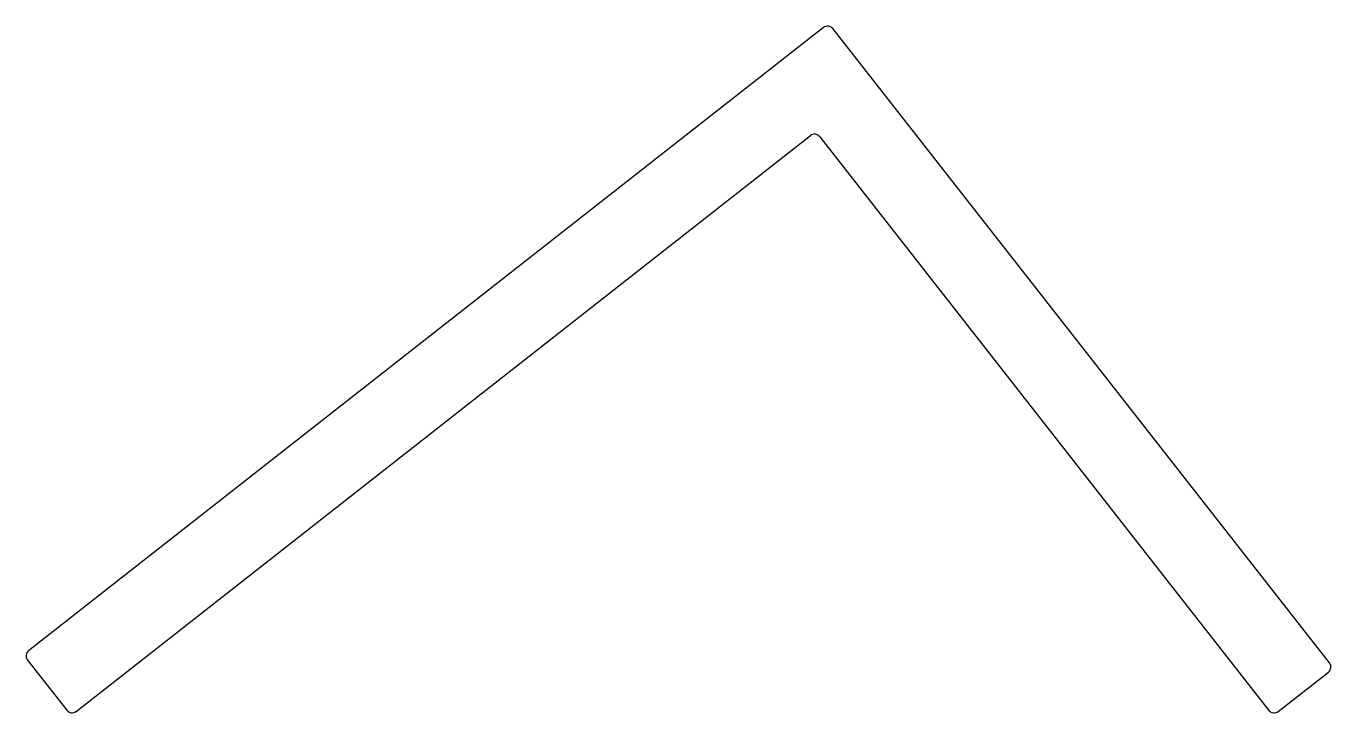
# Model space of a CAD drawing. Header units: inches. Extents: x -42.3 to 38.7, y 0 to 42.6.
import ezdxf

# ---------------------------------------------------------------- set-up
doc = ezdxf.new("R2010")
doc.units = ezdxf.units.IN
doc.header["$MEASUREMENT"] = 0

msp = doc.modelspace()

# ---------------------------------------------------------------- linework, layer by layer
at = {"color": 7}
for p, q in [((7.178, 42.525), (-42.161, 3.866)), ((38.579, 3.113), (7.753, 42.455)), ((-39.216, 0.107), (6.364, 35.821)), ((6.94, 35.751), (34.82, 0.168)), ((-42.231, 3.29), (-39.791, 0.177)), ((35.396, 0.098), (38.509, 2.537))]:
    msp.add_line(p, q, dxfattribs=at)
for centre, start, end in [((7.43, 42.202), 38.08, 128.08), ((6.617, 35.498), 38.08, 128.08), ((-41.908, 3.543), 128.08, 218.08), ((38.256, 2.86), 308.08, 38.08), ((-39.469, 0.43), 218.08, 308.08), ((35.143, 0.421), 218.08, 308.08)]:
    msp.add_arc(centre, 0.41, start, end, dxfattribs=at)

doc.saveas('drawing.dxf')
